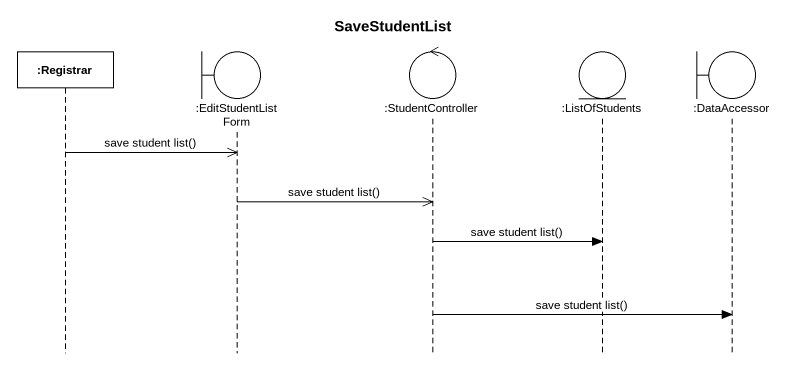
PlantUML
@startuml
title SaveStudentList
hide footbox
participant ":Registrar" as Registrar
boundary ":EditStudentListForm" as EditStudentListForm
control ":StudentController" as StudentController
entity ":ListOfStudents" as ListOfStudents
boundary ":DataAccessor" as DataAccessor

Registrar ->> EditStudentListForm : save student list()
EditStudentListForm ->> StudentController : save student list()
StudentController -> ListOfStudents : save student list()
StudentController -> DataAccessor : save student list()
@enduml
